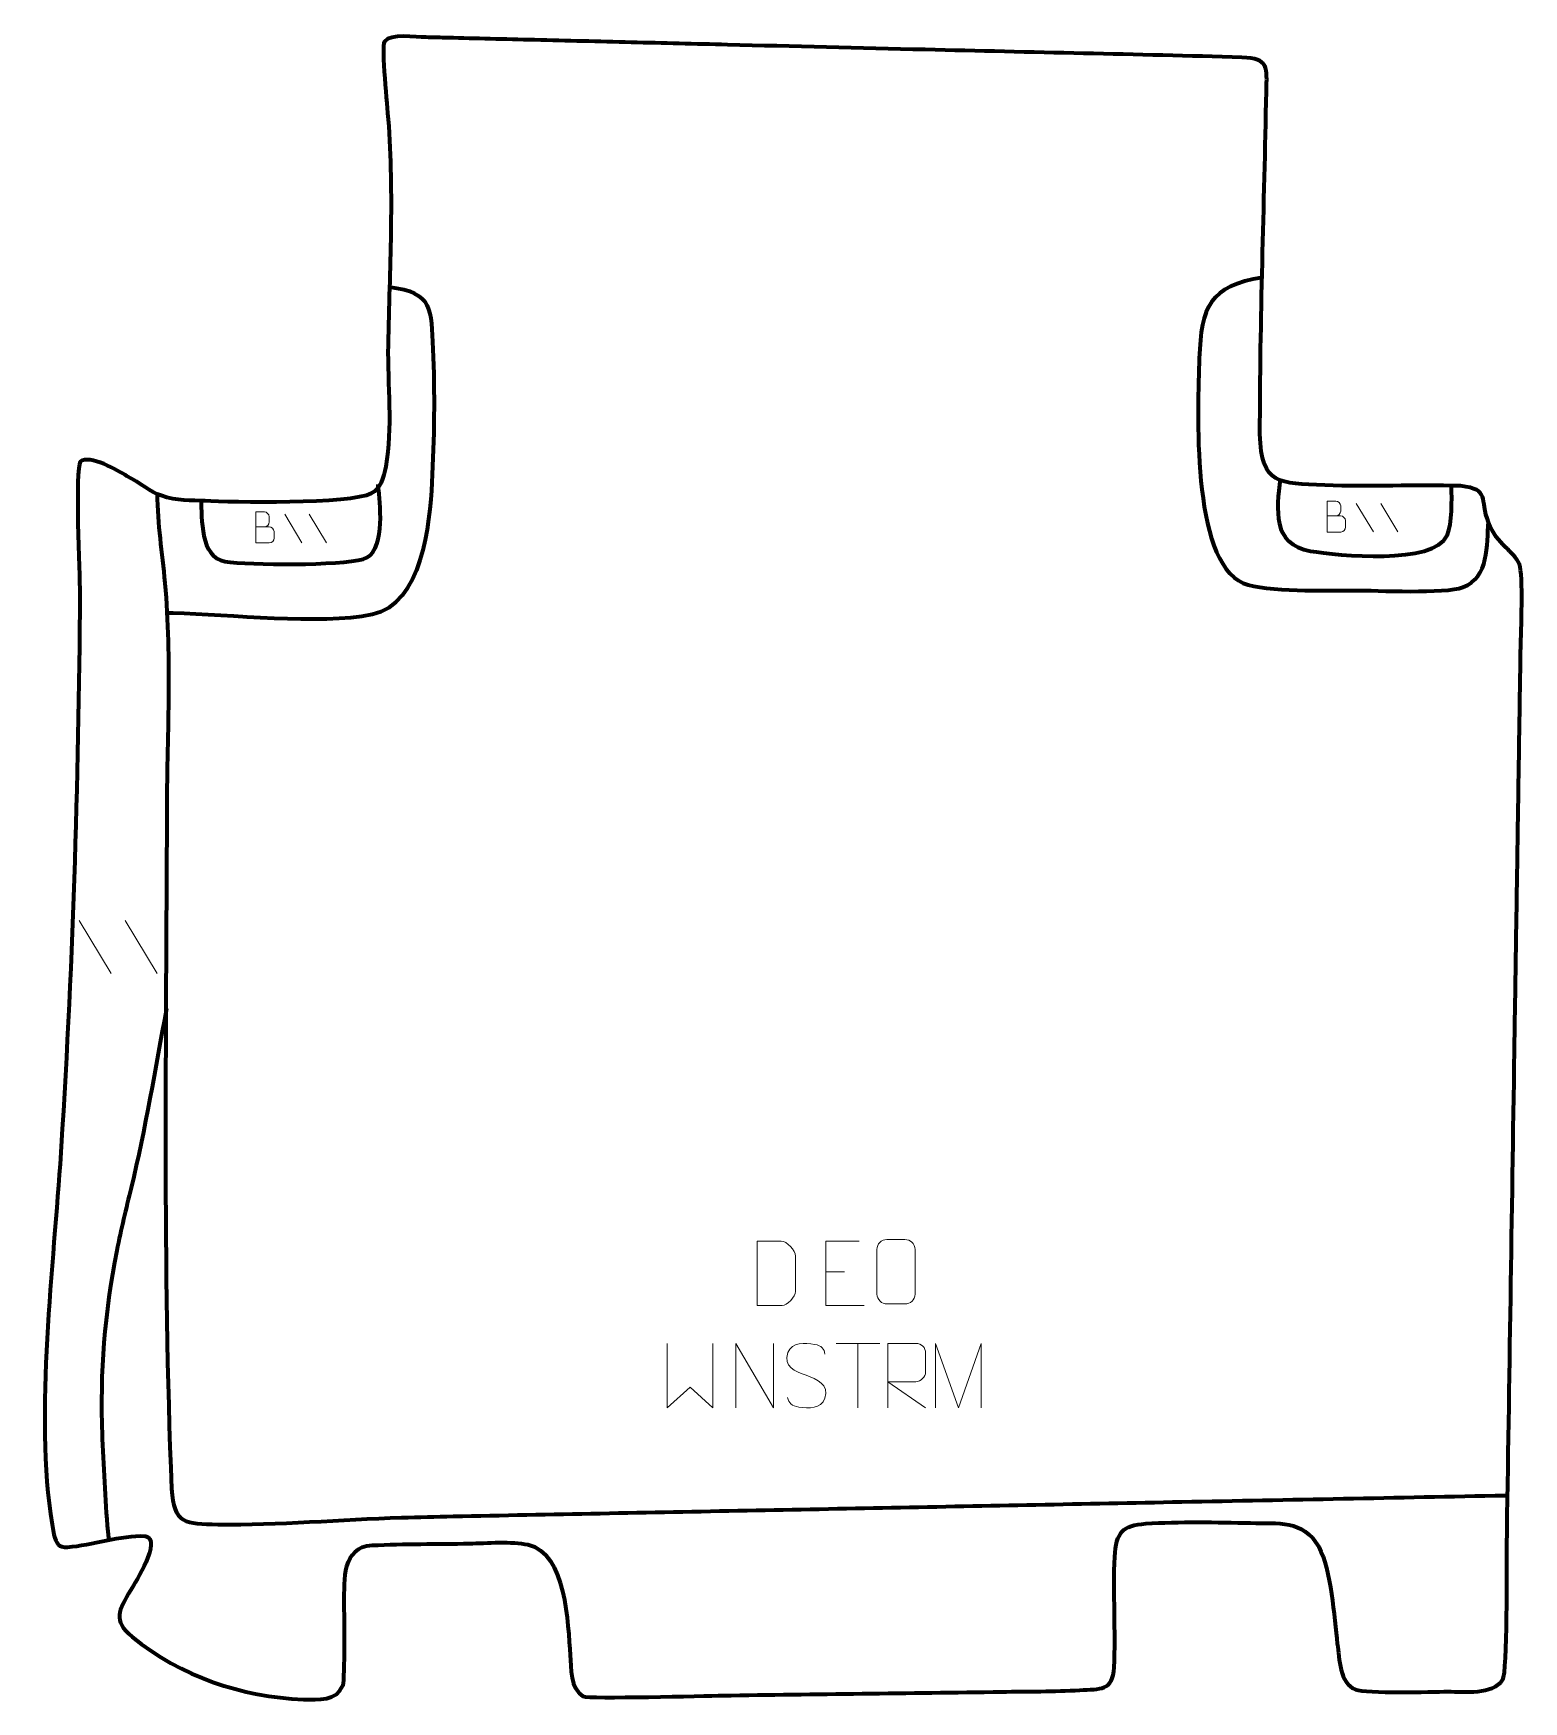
# Model space of a CAD drawing. Header units: millimetres. Extents: x 1055 to 1631, y 153 to 799.
import ezdxf

# ---------------------------------------------------------------- set-up
doc = ezdxf.new("R2010")
doc.units = ezdxf.units.MM
doc.header["$MEASUREMENT"] = 0
doc.layers.add('layer 1', color=7, linetype='Continuous')
doc.layers.add('layer 2', color=7, linetype='Continuous')

msp = doc.modelspace()

# ---------------------------------------------------------------- linework, layer by layer
at = {"layer": 'layer 1', "color": 142, "lineweight": 158}
for points, knots in [([(1192.231, 700.3244), (1209.5248, 698.2604), (1208.3815, 691.7052), (1209.1902, 676.2788), (1209.1902, 676.2788), (1209.9949, 659.6), (1209.6631, 641.2929), (1208.8019, 624.5955), (1208.8019, 624.5955), (1207.9805, 608.6732), (1204.9858, 577.3761), (1185.6673, 573.4557), (1185.6673, 573.4557), (1165.277, 569.3175), (1130.612, 573.5065), (1108.6853, 573.9719), (1108.6853, 573.9719), (1107.8861, 573.9889), (1107.0889, 573.9993), (1106.2896, 574.0084)], [0, 0, 0, 0, 0.16666667, 0.16666667, 0.16666667, 0.16666667, 0.33333333, 0.33333333, 0.33333333, 0.33333333, 0.5, 0.5, 0.5, 0.5, 0.66666667, 0.66666667, 0.66666667, 0.66666667, 1, 1, 1, 1]), ([(1530.4862, 704.0304), (1509.8346, 700.6178), (1506.7262, 692.9213), (1505.8689, 672.6672), (1505.8689, 672.6672), (1505.2899, 653.7042), (1502.5993, 594.2863), (1522.8965, 585.6815), (1522.8965, 585.6815), (1532.1872, 582.0357), (1554.8872, 582.8645), (1565.8105, 582.8678), (1565.8105, 582.8678), (1574.7844, 582.8293), (1600.9606, 581.4641), (1607.9794, 584.0525), (1607.9794, 584.0525), (1618.119, 587.7918), (1617.2835, 600.4341), (1617.8176, 609.3894)], [0, 0, 0, 0, 0.16666667, 0.16666667, 0.16666667, 0.16666667, 0.33333333, 0.33333333, 0.33333333, 0.33333333, 0.5, 0.5, 0.5, 0.5, 0.66666667, 0.66666667, 0.66666667, 0.66666667, 1, 1, 1, 1]), ([(1102.4482, 620.4214), (1102.6622, 608.045), (1104.1871, 597.8151), (1105.476, 585.6844), (1105.476, 585.6844), (1108.0871, 556.2749), (1106.2142, 525.2031), (1106.1694, 495.5481), (1106.1694, 495.5481), (1105.9864, 408.9067), (1104.4244, 321.5019), (1108.0487, 234.9587), (1108.0487, 234.9587), (1108.815, 221.2652), (1113.307, 221.4441), (1125.9958, 221.2016), (1125.9958, 221.2016), (1149.3798, 220.8599), (1173.543, 223.1069), (1197.072, 223.8266), (1197.072, 223.8266), (1203.7413, 224.0306), (1210.4102, 224.1959), (1217.0813, 224.3322), (1217.0813, 224.3322), (1255.0012, 225.085), (1292.9211, 225.8379), (1330.8409, 226.5906), (1330.8409, 226.5906), (1368.1235, 227.3308), (1405.4061, 228.0709), (1442.6887, 228.8111), (1442.6887, 228.8111), (1461.4892, 229.1843), (1480.2898, 229.5576), (1499.0904, 229.9308), (1499.0904, 229.9308), (1540.8342, 230.7595), (1582.5779, 231.5882), (1624.3216, 232.4169), (1624.3216, 232.4169), (1624.3216, 232.4169), (1625.2776, 232.4359), (1625.2776, 232.4359)], [0, 0, 0, 0, 0.08333333, 0.08333333, 0.08333333, 0.08333333, 0.16666667, 0.16666667, 0.16666667, 0.16666667, 0.25, 0.25, 0.25, 0.25, 0.33333333, 0.33333333, 0.33333333, 0.33333333, 0.41666667, 0.41666667, 0.41666667, 0.41666667, 0.5, 0.5, 0.5, 0.5, 0.58333333, 0.58333333, 0.58333333, 0.58333333, 0.66666667, 0.66666667, 0.66666667, 0.66666667, 0.75, 0.75, 0.75, 0.75, 0.83333333, 0.83333333, 0.83333333, 0.83333333, 1, 1, 1, 1]), ([(1119.4959, 618.0579), (1119.7182, 610.7007), (1119.0424, 595.695), (1128.6452, 594.0606), (1128.6452, 594.0606), (1138.2746, 592.5307), (1173.3771, 592.4863), (1182.1612, 594.9182), (1182.1612, 594.9182), (1190.8273, 597.3173), (1188.8664, 614.9205), (1188.2327, 621.4891), (1188.2327, 621.4891), (1188.1572, 622.2707), (1188.0854, 623.0492), (1188.017, 623.8314)], [0, 0, 0, 0, 0.2, 0.2, 0.2, 0.2, 0.4, 0.4, 0.4, 0.4, 0.6, 0.6, 0.6, 0.6, 1, 1, 1, 1]), ([(1537.1771, 625.9055), (1535.8786, 614.0168), (1533.9803, 600.8934), (1548.9748, 598.0597), (1548.9748, 598.0597), (1559.4316, 596.3136), (1596.8473, 592.6516), (1601.8343, 604.1062), (1601.8343, 604.1062), (1603.9595, 608.9875), (1603.6077, 617.8348), (1603.5636, 623.2446)], [0, 0, 0, 0, 0.25, 0.25, 0.25, 0.25, 0.5, 0.5, 0.5, 0.5, 1, 1, 1, 1]), ([(1106.0529, 420.9372), (1101.7473, 397.6769), (1097.9247, 374.5016), (1092.3552, 351.4839), (1092.3552, 351.4839), (1090.3928, 343.4147), (1088.4389, 335.4306), (1086.8266, 327.2781), (1086.8266, 327.2781), (1081.9701, 302.4396), (1080.2343, 280.7371), (1081.1688, 255.4313), (1081.1688, 255.4313), (1081.1688, 255.4313), (1081.2134, 254.3212), (1081.2134, 254.3212), (1081.2134, 254.3212), (1081.7482, 241.5249), (1082.375, 228.7941), (1083.5789, 216.0387), (1083.5789, 216.0387), (1083.5789, 216.0387), (1083.6711, 215.0765), (1083.6711, 215.0765)], [0, 0, 0, 0, 0.14285714, 0.14285714, 0.14285714, 0.14285714, 0.28571429, 0.28571429, 0.28571429, 0.28571429, 0.42857143, 0.42857143, 0.42857143, 0.42857143, 0.57142857, 0.57142857, 0.57142857, 0.57142857, 0.71428571, 0.71428571, 0.71428571, 0.71428571, 1, 1, 1, 1])]:
    msp.add_open_spline(points, degree=3, knots=knots, dxfattribs=at)
at = {"layer": 'layer 2', "color": 242, "lineweight": 158}
msp.add_open_spline([(1190.9715, 630.8249), (1193.6832, 645.563), (1191.5577, 662.6188), (1191.8421, 677.8403), (1191.8421, 677.8403), (1192.4296, 707.4398), (1194.1023, 735.7064), (1191.8935, 765.3726), (1191.8935, 765.3726), (1191.556, 769.5855), (1189.0954, 793.4236), (1190.4456, 795.3808), (1190.4456, 795.3808), (1192.6214, 798.5349), (1202.7021, 797.1089), (1206.4893, 797.0037), (1206.4893, 797.0037), (1209.3589, 796.9239), (1212.2302, 796.8673), (1215.1002, 796.7992), (1215.1002, 796.7992), (1220.5237, 796.665), (1225.9471, 796.5308), (1231.3705, 796.3967), (1231.3705, 796.3967), (1237.113, 796.2547), (1242.8555, 796.1127), (1248.5979, 795.9706), (1248.5979, 795.9706), (1261.0399, 795.6628), (1273.482, 795.3551), (1285.924, 795.0473), (1285.924, 795.0473), (1298.366, 794.7396), (1310.808, 794.4319), (1323.25, 794.1241), (1323.25, 794.1241), (1348.7721, 793.4929), (1374.2942, 792.8616), (1399.8162, 792.2303), (1399.8162, 792.2303), (1440.6684, 791.2202), (1481.5742, 790.3813), (1522.4159, 789.2393), (1522.4159, 789.2393), (1533.1491, 788.7222), (1532.0495, 785.4559), (1531.8828, 775.9818), (1531.8828, 775.9818), (1531.0642, 731.7629), (1529.3772, 687.5426), (1529.3968, 643.3132), (1529.3968, 643.3132), (1530.0099, 623.3257), (1536.7333, 624.4759), (1554.4906, 623.6083), (1554.4906, 623.6083), (1572.0681, 622.8277), (1589.5578, 623.882), (1607.0354, 623.2772), (1607.0354, 623.2772), (1618.7229, 621.8596), (1614.3285, 618.3428), (1617.9144, 609.0881), (1617.9144, 609.0881), (1621.2697, 600.4282), (1627.7483, 598.1549), (1629.8241, 592.9935), (1629.8241, 592.9935), (1631.4694, 588.9022), (1630.4372, 566.7523), (1630.3378, 560.4804), (1630.3378, 560.4804), (1630.2925, 557.6186), (1630.247, 554.757), (1630.2024, 551.8952), (1630.2024, 551.8952), (1630.0056, 539.1272), (1629.8088, 526.3592), (1629.612, 513.5912), (1629.612, 513.5912), (1629.5135, 507.2071), (1629.4151, 500.8231), (1629.3167, 494.4391), (1629.3167, 494.4391), (1629.2232, 488.3743), (1629.1298, 482.3095), (1629.0362, 476.2447), (1629.0362, 476.2447), (1628.9378, 469.8607), (1628.8394, 463.4767), (1628.741, 457.0926), (1628.741, 457.0926), (1628.5589, 445.2823), (1628.3768, 433.4718), (1628.1948, 421.6614), (1628.1948, 421.6614), (1628.1062, 415.9158), (1628.0176, 410.1703), (1627.929, 404.4246), (1627.929, 404.4246), (1626.9448, 340.5845), (1625.9606, 276.7445), (1624.9765, 212.9044), (1624.9765, 212.9044), (1624.912, 205.7323), (1625.3488, 164.1849), (1623.381, 161.0678), (1623.381, 161.0678), (1619.5871, 155.058), (1608.4299, 156.4368), (1602.0509, 156.446), (1602.0509, 156.446), (1595.5893, 156.4302), (1570.6756, 155.5416), (1566.328, 157.2921), (1566.328, 157.2921), (1560.1804, 159.7675), (1560.1043, 169.1657), (1559.3444, 174.9749), (1559.3444, 174.9749), (1558.0274, 185.4032), (1557.0288, 203.6244), (1552.1515, 212.5021), (1552.1515, 212.5021), (1545.9216, 223.0916), (1536.6878, 221.5096), (1525.7399, 221.7466), (1525.7399, 221.7466), (1512.7809, 221.9952), (1498.0212, 222.3307), (1485.2002, 221.4694), (1485.2002, 221.4694), (1475.9421, 220.8475), (1473.8408, 218.0379), (1473.1959, 208.6877), (1473.1959, 208.6877), (1472.4734, 194.3425), (1473.6568, 179.9785), (1472.9069, 165.7781), (1472.9069, 165.7781), (1472.4247, 156.6455), (1467.6176, 157.4902), (1459.6828, 157.0169), (1459.6828, 157.0169), (1449.602, 156.4157), (1439.5151, 156.5138), (1429.4226, 156.3901), (1429.4226, 156.3901), (1393.3968, 155.8258), (1357.3682, 155.4561), (1321.3417, 154.943), (1321.3417, 154.943), (1314.5586, 154.8302), (1269.6343, 153.553), (1267.3097, 154.6268), (1267.3097, 154.6268), (1262.3115, 157.5916), (1262.7746, 165.4774), (1262.3563, 170.6016), (1262.3563, 170.6016), (1261.4251, 182.5786), (1260.8392, 210.158), (1245.9955, 213.3594), (1245.9955, 213.3594), (1239.6999, 214.7171), (1229.9935, 213.972), (1223.3689, 213.7706), (1223.3689, 213.7706), (1210.9323, 213.5521), (1198.0955, 213.7029), (1185.7162, 213.0801), (1185.7162, 213.0801), (1173.9934, 212.4904), (1174.9603, 199.6808), (1174.9074, 190.901), (1174.9074, 190.901), (1174.8795, 185.4832), (1175.2949, 162.3605), (1174.4095, 158.9003), (1174.4095, 158.9003), (1171.6558, 152.5572), (1165.1051, 153.4744), (1159.1668, 153.448), (1159.1668, 153.448), (1134.8357, 154.3734), (1111.8664, 162.2657), (1092.8134, 177.6211), (1092.8134, 177.6211), (1085.0727, 184.1897), (1087.5432, 187.7899), (1092.2586, 195.8288), (1092.2586, 195.8288), (1094.0339, 198.8554), (1104.3649, 214.9802), (1097.943, 216.6783), (1097.943, 216.6783), (1088.161, 217.1681), (1077.2346, 213.0294), (1067.7368, 212.4175), (1067.7368, 212.4175), (1064.1593, 212.187), (1063.472, 213.81), (1062.4888, 217.2504), (1062.4888, 217.2504), (1054.535, 258.7758), (1061.9223, 317.6448), (1064.8685, 360.6235), (1064.8685, 360.6235), (1069.6981, 433.9593), (1071.9787, 508.3265), (1072.5337, 581.8231), (1072.5337, 581.8231), (1072.4964, 588.6156), (1070.5287, 630.057), (1072.7102, 632.6256), (1072.7102, 632.6256), (1076.3554, 635.7725), (1087.2853, 629.0933), (1090.7678, 627.1395), (1090.7678, 627.1395), (1095.8749, 624.2742), (1099.8664, 620.9921), (1104.0235, 619.5257), (1104.0235, 619.5257), (1110.0132, 617.4129), (1115.7903, 617.7613), (1121.0094, 617.4654), (1121.0094, 617.4654), (1130.3953, 616.9331), (1177.7085, 616.1373), (1185.3228, 620.3744), (1185.3228, 620.3744), (1188.8385, 622.3308), (1190.1485, 626.3515), (1190.9715, 630.8249)], degree=3, knots=[0, 0, 0, 0, 0.01666667, 0.01666667, 0.01666667, 0.01666667, 0.03333333, 0.03333333, 0.03333333, 0.03333333, 0.05, 0.05, 0.05, 0.05, 0.06666667, 0.06666667, 0.06666667, 0.06666667, 0.08333333, 0.08333333, 0.08333333, 0.08333333, 0.1, 0.1, 0.1, 0.1, 0.11666667, 0.11666667, 0.11666667, 0.11666667, 0.13333333, 0.13333333, 0.13333333, 0.13333333, 0.15, 0.15, 0.15, 0.15, 0.16666667, 0.16666667, 0.16666667, 0.16666667, 0.18333333, 0.18333333, 0.18333333, 0.18333333, 0.2, 0.2, 0.2, 0.2, 0.21666667, 0.21666667, 0.21666667, 0.21666667, 0.23333333, 0.23333333, 0.23333333, 0.23333333, 0.25, 0.25, 0.25, 0.25, 0.26666667, 0.26666667, 0.26666667, 0.26666667, 0.28333333, 0.28333333, 0.28333333, 0.28333333, 0.3, 0.3, 0.3, 0.3, 0.31666667, 0.31666667, 0.31666667, 0.31666667, 0.33333333, 0.33333333, 0.33333333, 0.33333333, 0.35, 0.35, 0.35, 0.35, 0.36666667, 0.36666667, 0.36666667, 0.36666667, 0.38333333, 0.38333333, 0.38333333, 0.38333333, 0.4, 0.4, 0.4, 0.4, 0.41666667, 0.41666667, 0.41666667, 0.41666667, 0.43333333, 0.43333333, 0.43333333, 0.43333333, 0.45, 0.45, 0.45, 0.45, 0.46666667, 0.46666667, 0.46666667, 0.46666667, 0.48333333, 0.48333333, 0.48333333, 0.48333333, 0.5, 0.5, 0.5, 0.5, 0.51666667, 0.51666667, 0.51666667, 0.51666667, 0.53333333, 0.53333333, 0.53333333, 0.53333333, 0.55, 0.55, 0.55, 0.55, 0.56666667, 0.56666667, 0.56666667, 0.56666667, 0.58333333, 0.58333333, 0.58333333, 0.58333333, 0.6, 0.6, 0.6, 0.6, 0.61666667, 0.61666667, 0.61666667, 0.61666667, 0.63333333, 0.63333333, 0.63333333, 0.63333333, 0.65, 0.65, 0.65, 0.65, 0.66666667, 0.66666667, 0.66666667, 0.66666667, 0.68333333, 0.68333333, 0.68333333, 0.68333333, 0.7, 0.7, 0.7, 0.7, 0.71666667, 0.71666667, 0.71666667, 0.71666667, 0.73333333, 0.73333333, 0.73333333, 0.73333333, 0.75, 0.75, 0.75, 0.75, 0.76666667, 0.76666667, 0.76666667, 0.76666667, 0.78333333, 0.78333333, 0.78333333, 0.78333333, 0.8, 0.8, 0.8, 0.8, 0.81666667, 0.81666667, 0.81666667, 0.81666667, 0.83333333, 0.83333333, 0.83333333, 0.83333333, 0.85, 0.85, 0.85, 0.85, 0.86666667, 0.86666667, 0.86666667, 0.86666667, 0.88333333, 0.88333333, 0.88333333, 0.88333333, 0.9, 0.9, 0.9, 0.9, 0.91666667, 0.91666667, 0.91666667, 0.91666667, 0.93333333, 0.93333333, 0.93333333, 0.93333333, 0.95, 0.95, 0.95, 0.95, 0.96666667, 0.96666667, 0.96666667, 0.96666667, 1, 1, 1, 1], dxfattribs=at)
at = {"layer": 'layer 2', "color": 250, "lineweight": 9}
for points, knots in [([(1555.3757, 611.679), (1557.1263, 611.6791), (1558.8772, 611.6791), (1560.6282, 611.679), (1560.6282, 611.679), (1561.5786, 611.6706), (1562.5041, 610.8353), (1562.5041, 609.8492), (1562.5041, 609.8492), (1562.5039, 609.3062), (1562.5039, 607.8391), (1562.5041, 607.2959), (1562.5041, 607.2959), (1562.5126, 606.402), (1561.7706, 605.4331), (1560.6537, 605.4412), (1560.6537, 605.4412), (1558.9025, 605.4414), (1557.1515, 605.4414), (1555.4007, 605.4412), (1555.4007, 605.4412), (1555.4007, 609.4434), (1555.4007, 613.4453), (1555.4007, 617.4471), (1555.4007, 617.4471), (1556.5427, 617.4471), (1557.685, 617.4471), (1558.8273, 617.4471), (1558.8273, 617.4471), (1559.636, 617.4556), (1560.6448, 616.5364), (1560.6533, 615.5922), (1560.6533, 615.5922), (1560.6531, 614.5981), (1560.6531, 614.5279), (1560.6533, 613.5337), (1560.6533, 613.5337), (1560.6616, 612.5396), (1559.7694, 611.6706), (1558.8023, 611.679)], [0, 0, 0, 0, 0.09090909, 0.09090909, 0.09090909, 0.09090909, 0.18181818, 0.18181818, 0.18181818, 0.18181818, 0.27272727, 0.27272727, 0.27272727, 0.27272727, 0.36363636, 0.36363636, 0.36363636, 0.36363636, 0.45454545, 0.45454545, 0.45454545, 0.45454545, 0.54545455, 0.54545455, 0.54545455, 0.54545455, 0.63636364, 0.63636364, 0.63636364, 0.63636364, 0.72727273, 0.72727273, 0.72727273, 0.72727273, 0.81818182, 0.81818182, 0.81818182, 0.81818182, 1, 1, 1, 1]), ([(1140.5697, 607.4743), (1142.3203, 607.4744), (1144.0712, 607.4744), (1145.8222, 607.4743), (1145.8222, 607.4743), (1146.7726, 607.4659), (1147.6981, 606.6306), (1147.6981, 605.6445), (1147.6981, 605.6445), (1147.6979, 605.1015), (1147.6979, 603.6344), (1147.6981, 603.0912), (1147.6981, 603.0912), (1147.7066, 602.1973), (1146.9646, 601.2284), (1145.8477, 601.2365), (1145.8477, 601.2365), (1144.0965, 601.2367), (1142.3455, 601.2367), (1140.5947, 601.2365), (1140.5947, 601.2365), (1140.5947, 605.2387), (1140.5947, 609.2406), (1140.5947, 613.2424), (1140.5947, 613.2424), (1141.7367, 613.2424), (1142.879, 613.2424), (1144.0213, 613.2424), (1144.0213, 613.2424), (1144.83, 613.2509), (1145.8388, 612.3317), (1145.8473, 611.3875), (1145.8473, 611.3875), (1145.8471, 610.3934), (1145.8471, 610.3232), (1145.8473, 609.329), (1145.8473, 609.329), (1145.8556, 608.3349), (1144.9634, 607.4659), (1143.9963, 607.4743)], [0, 0, 0, 0, 0.09090909, 0.09090909, 0.09090909, 0.09090909, 0.18181818, 0.18181818, 0.18181818, 0.18181818, 0.27272727, 0.27272727, 0.27272727, 0.27272727, 0.36363636, 0.36363636, 0.36363636, 0.36363636, 0.45454545, 0.45454545, 0.45454545, 0.45454545, 0.54545455, 0.54545455, 0.54545455, 0.54545455, 0.63636364, 0.63636364, 0.63636364, 0.63636364, 0.72727273, 0.72727273, 0.72727273, 0.72727273, 0.81818182, 0.81818182, 0.81818182, 0.81818182, 1, 1, 1, 1]), ([(1334.769, 305.9663), (1337.1008, 305.9667), (1342.051, 305.9427), (1344.3825, 305.9424), (1344.3825, 305.9424), (1346.3075, 305.837), (1349.6261, 309.3786), (1349.6149, 311.3959), (1349.6149, 311.3959), (1349.6145, 317.166), (1349.6145, 319.3357), (1349.6149, 325.105), (1349.6149, 325.105), (1349.6106, 327.2431), (1346.2361, 330.9032), (1344.0837, 330.8897), (1344.0837, 330.8897), (1341.758, 330.8897), (1337.0337, 330.8897), (1334.7076, 330.8897), (1334.7076, 330.8897), (1334.708, 325.1428), (1334.7693, 311.7136), (1334.769, 305.9663)], [0, 0, 0, 0, 0.14285714, 0.14285714, 0.14285714, 0.14285714, 0.28571429, 0.28571429, 0.28571429, 0.28571429, 0.42857143, 0.42857143, 0.42857143, 0.42857143, 0.57142857, 0.57142857, 0.57142857, 0.57142857, 0.71428571, 0.71428571, 0.71428571, 0.71428571, 1, 1, 1, 1]), ([(1374.2154, 330.8972), (1374.2154, 330.8972), (1361.3415, 330.8972), (1361.3415, 330.8972), (1361.3415, 330.8972), (1361.3415, 330.8972), (1361.3415, 305.9436), (1361.3415, 305.9436), (1361.3415, 305.9436), (1361.3415, 305.9436), (1376.2073, 305.9436), (1376.2073, 305.9436)], [0, 0, 0, 0, 0.25, 0.25, 0.25, 0.25, 0.5, 0.5, 0.5, 0.5, 1, 1, 1, 1]), ([(1384.99, 331.494), (1387.3157, 331.494), (1389.6418, 331.494), (1391.9679, 331.494), (1391.9679, 331.494), (1393.9145, 331.5296), (1395.9059, 330.038), (1395.9326, 327.6004), (1395.9326, 327.6004), (1395.9322, 321.8535), (1395.9322, 316.1062), (1395.9326, 310.3585), (1395.9326, 310.3585), (1395.7928, 308.0351), (1394.1156, 306.5555), (1391.9679, 306.5447), (1391.9679, 306.5447), (1389.636, 306.5451), (1387.3041, 306.5451), (1384.9726, 306.5447), (1384.9726, 306.5447), (1383.0476, 306.4393), (1381.0755, 308.3238), (1381.0867, 310.3411), (1381.0867, 310.3411), (1381.087, 316.1112), (1381.087, 321.8809), (1381.0867, 327.6502), (1381.0867, 327.6502), (1381.0909, 329.7883), (1382.8376, 331.5075), (1384.99, 331.494)], [0, 0, 0, 0, 0.11111111, 0.11111111, 0.11111111, 0.11111111, 0.22222222, 0.22222222, 0.22222222, 0.22222222, 0.33333333, 0.33333333, 0.33333333, 0.33333333, 0.44444444, 0.44444444, 0.44444444, 0.44444444, 0.55555556, 0.55555556, 0.55555556, 0.55555556, 0.66666667, 0.66666667, 0.66666667, 0.66666667, 0.77777778, 0.77777778, 0.77777778, 0.77777778, 1, 1, 1, 1]), ([(1299.9287, 291.2581), (1299.9287, 291.2581), (1299.9287, 266.3001), (1299.9287, 266.3001), (1299.9287, 266.3001), (1299.9287, 266.3001), (1308.7714, 274.3648), (1308.7714, 274.3648), (1308.7714, 274.3648), (1308.7714, 274.3648), (1317.6138, 266.3007), (1317.6138, 266.3007), (1317.6138, 266.3007), (1317.6138, 266.3007), (1317.6138, 291.2581), (1317.6138, 291.2581)], [0, 0, 0, 0, 0.2, 0.2, 0.2, 0.2, 0.4, 0.4, 0.4, 0.4, 0.6, 0.6, 0.6, 0.6, 1, 1, 1, 1]), ([(1326.4439, 266.3024), (1326.4439, 266.3024), (1326.4439, 291.2559), (1326.4439, 291.2559), (1326.4439, 291.2559), (1326.4439, 291.2559), (1341.0987, 266.3024), (1341.0987, 266.3024), (1341.0987, 266.3024), (1341.0987, 266.3024), (1341.0987, 291.2559), (1341.0987, 291.2559)], [0, 0, 0, 0, 0.25, 0.25, 0.25, 0.25, 0.5, 0.5, 0.5, 0.5, 1, 1, 1, 1]), ([(1353.7767, 278.953), (1349.5284, 280.4234), (1344.6203, 282.2192), (1346.6254, 287.7395), (1346.6254, 287.7395), (1348.1289, 291.8794), (1353.3425, 291.4909), (1356.9461, 290.8898), (1356.9461, 290.8898), (1359.8067, 290.4126), (1360.6714, 289.1994), (1360.982, 287.1153)], [0, 0, 0, 0, 0.25, 0.25, 0.25, 0.25, 0.5, 0.5, 0.5, 0.5, 1, 1, 1, 1]), ([(1385.2817, 266.3024), (1385.2817, 266.3024), (1385.2817, 291.2559), (1385.2817, 291.2559), (1385.2817, 291.2559), (1388.8765, 291.2559), (1392.472, 291.2559), (1396.0672, 291.2559), (1396.0672, 291.2559), (1398.3925, 291.2182), (1399.9498, 289.7282), (1399.9457, 287.3618), (1399.9457, 287.3618), (1399.9453, 285.3263), (1399.9453, 282.2669), (1399.9457, 280.2309), (1399.9457, 280.2309), (1399.9392, 278.3554), (1398.1269, 276.4136), (1396.1174, 276.3945), (1396.1174, 276.3945), (1396.1174, 276.3945), (1385.2817, 276.3945), (1385.2817, 276.3945), (1385.2817, 276.3945), (1385.2817, 276.3945), (1399.9364, 266.3024), (1399.9364, 266.3024)], [0, 0, 0, 0, 0.125, 0.125, 0.125, 0.125, 0.25, 0.25, 0.25, 0.25, 0.375, 0.375, 0.375, 0.375, 0.5, 0.5, 0.5, 0.5, 0.625, 0.625, 0.625, 0.625, 0.75, 0.75, 0.75, 0.75, 1, 1, 1, 1]), ([(1403.7713, 266.3002), (1403.7713, 266.3002), (1403.7713, 291.2581), (1403.7713, 291.2581), (1403.7713, 291.2581), (1403.7713, 291.2581), (1412.6964, 266.3002), (1412.6964, 266.3002), (1412.6964, 266.3002), (1412.6964, 266.3002), (1421.4563, 291.2576), (1421.4563, 291.2576), (1421.4563, 291.2576), (1421.4563, 291.2576), (1421.4563, 266.3002), (1421.4563, 266.3002)], [0, 0, 0, 0, 0.2, 0.2, 0.2, 0.2, 0.4, 0.4, 0.4, 0.4, 0.6, 0.6, 0.6, 0.6, 1, 1, 1, 1]), ([(1353.7767, 278.9529), (1357.7953, 277.3062), (1362.8248, 275.4179), (1360.9908, 270.0576), (1360.9908, 270.0576), (1359.531, 265.7912), (1354.6202, 266.0479), (1350.8941, 266.6026), (1350.8941, 266.6026), (1348.1441, 267.0124), (1346.9232, 268.2259), (1346.5452, 270.3381)], [0, 0, 0, 0, 0.25, 0.25, 0.25, 0.25, 0.5, 0.5, 0.5, 0.5, 1, 1, 1, 1])]:
    msp.add_open_spline(points, degree=3, knots=knots, dxfattribs=at)
for points in [[(1566.6439, 616.5159), (1566.6439, 616.5159), (1573.2855, 605.4801), (1573.2855, 605.4801)], [(1576.1678, 616.5159), (1576.1678, 616.5159), (1582.8094, 605.4802), (1582.8094, 605.4802)], [(1151.8379, 612.3112), (1151.8379, 612.3112), (1158.4795, 601.2754), (1158.4795, 601.2754)], [(1161.3618, 612.3112), (1161.3618, 612.3112), (1168.0034, 601.2755), (1168.0034, 601.2755)], [(1072.3045, 455.018), (1072.3045, 455.018), (1084.6688, 434.4737), (1084.6688, 434.4737)], [(1090.0344, 455.018), (1090.0344, 455.018), (1102.3987, 434.4737), (1102.3987, 434.4737)], [(1361.3415, 319.0175), (1361.3415, 319.0175), (1368.5096, 319.0175), (1368.5096, 319.0175)], [(1365.2777, 291.2324), (1365.2777, 291.2324), (1382.2649, 291.2324), (1382.2649, 291.2324)], [(1373.7715, 266.3024), (1373.7715, 266.3024), (1373.7715, 291.2559), (1373.7715, 291.2559)]]:
    msp.add_open_spline(points, degree=3, dxfattribs=at)

doc.saveas('drawing.dxf')
